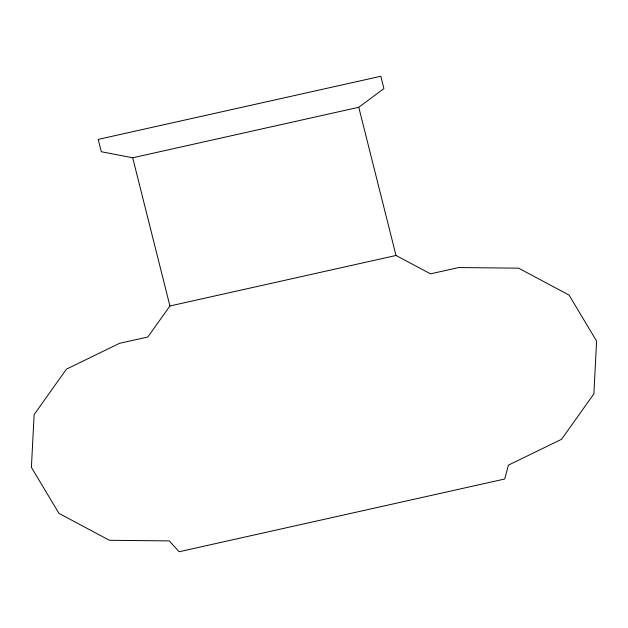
<?xml version="1.0" encoding="UTF-8"?>
<svg xmlns="http://www.w3.org/2000/svg" width="628" height="628" viewBox="0 0 628 628"><rect width="100%" height="100%" fill="white"/><g stroke="black" fill="none" stroke-linecap="round" stroke-linejoin="round"><path stroke-width="0.94" d="M169.929 305.977L147.816 337.001L119.61 343.304L66.419 369.162L34.132 414.566L31.4 467.35L58.961 513.366L109.421 540.292L169.27 540.904L179.153 551.737L504.708 479.015L508.39 465.152L561.581 439.286L593.868 393.882L596.6 341.098L569.039 295.082L518.579 268.164L458.73 267.552L430.533 273.847L396.009 255.478L169.929 305.977L132.689 157.777L101.32 151.741L98.219 139.392L380.819 76.263L383.92 88.611L358.769 107.278L132.689 157.777M358.769 107.278L396.009 255.478"/></g></svg>
